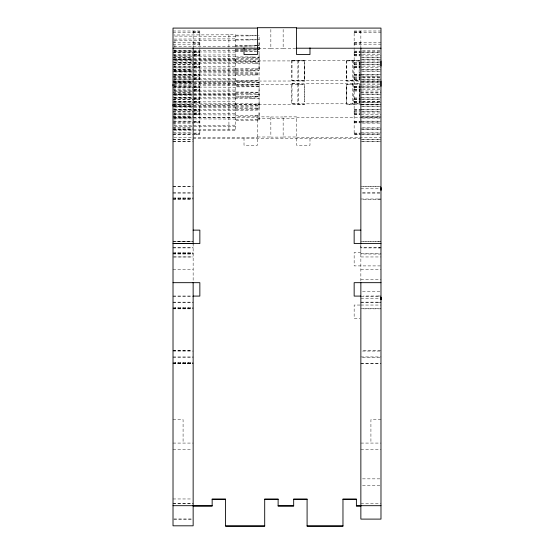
<?xml version="1.0" encoding="UTF-8"?>
<svg xmlns="http://www.w3.org/2000/svg" width="554" height="554" viewBox="0 0 554 554"><rect width="100%" height="100%" fill="white"/><g stroke="black" fill="none" stroke-linecap="round" stroke-linejoin="round"><path stroke-width="0.42" stroke-dasharray="2.77 2.08" d="M304.589 68.426L304.589 65.912M346.534 68.426L346.541 65.912M346.804 94.339L346.811 86.791M359.373 96.244L359.38 93.73M360.862 253.517L360.862 252.749M360.862 248.891L360.862 247.361L380.986 247.361M259.03 84.845L259.113 63.038M259.03 92.483L259.113 82.387A23.51 0.409 0 0 0 235.623 81.978M259.03 45.636L259.106 43.087L259.03 45.566M259.03 57.346L259.106 54.798L259.03 57.284M259.03 61.425L259.106 58.876L259.03 61.355M259.03 69.056L259.106 35.539A23.441 0.409 0 0 0 258.683 35.463M259.037 104.194L259.113 101.645L259.037 104.124M259.037 108.272L259.113 105.724L259.037 108.203M259.037 115.904L259.113 113.355L259.037 115.841M259.037 119.983L259.113 86.466A23.51 0.409 0 0 0 235.63 86.05M259.03 68.994L259.106 66.508M259.037 119.913L259.113 117.434M173.88 84.423L304.589 84.305L304.589 104.422L173.88 104.547M291.75 60.248L304.589 60.878L304.589 81.002L291.75 80.365L291.75 60.248L359.38 60.248L359.38 80.365L346.541 81.002L346.541 60.878L359.38 60.248M291.75 80.365L359.38 80.365M304.506 84.326L291.75 83.668L291.75 103.792L304.506 104.45M304.506 60.905L173.014 61.002M291.84 83.64L359.38 83.668L359.38 103.792L346.534 104.422L346.541 84.305L359.38 83.668M292.02 103.82L359.38 103.792L359.11 83.696M235.63 36.301L173.984 36.086M235.63 40.38L173.984 40.165M235.63 52.09L173.984 51.875M235.63 56.425L173.984 56.21M235.63 59.728L173.984 59.507M235.63 60.504L173.984 60.289M235.63 68.135L173.984 67.92M235.63 72.214L173.984 71.999M235.63 79.845L173.984 79.631M235.63 63.8L173.984 63.585M235.63 83.148L173.984 82.934M235.63 83.924L173.984 83.709M235.63 103.273L173.984 103.058M235.63 71.438L173.984 71.224M235.63 75.517L173.984 75.296M235.63 91.562L173.984 91.341M235.63 95.634L173.984 95.42M235.63 87.227L173.991 87.013M235.63 94.859L173.991 94.644M235.63 98.937L173.991 98.723M235.63 106.569L173.991 106.354M235.63 107.351L173.991 107.13M235.63 110.648L173.991 110.433M235.63 114.983L173.991 114.768M235.63 119.062L173.991 118.847M235.63 126.693L173.991 126.478M361.644 104.547L346.534 104.422L346.534 84.305L361.644 84.423M304.042 81.057L304.589 81.002L173.014 81.126M255.283 96.749L257.139 96.694A23.517 0.409 0 0 0 257.132 96.361M257.139 108.404L250.055 108.563A23.503 0.415 0 0 1 235.63 108.646M255.283 116.098L257.139 116.035M255.152 63.267L252.236 63.329A23.455 0.409 0 0 1 235.63 63.447M255.152 74.984L252.236 75.039A23.476 0.409 0 0 1 235.651 75.164M252.908 61.667L246.807 61.75A23.51 0.409 0 0 1 235.63 61.799M248.677 71.016L235.63 71.085M173.991 130.557L235.63 130.772L235.63 34.777L173.991 34.999M173.991 129.463L235.63 129.248M173.991 39.071L235.63 38.856M173.991 46.709L235.63 46.494M173.991 50.788L235.63 50.566M173.991 55.116L235.63 54.901M173.991 58.419L235.63 58.205M173.991 59.195L235.63 58.98M173.991 62.498L235.63 62.283M173.991 66.833L235.63 66.612M173.991 70.129L235.63 69.915M173.991 70.905L235.63 70.69M173.991 74.208L235.63 73.994M173.991 78.543L235.63 78.329M173.991 81.84L235.63 81.625M173.991 82.622L235.63 82.401M173.991 85.918L235.63 85.704M173.991 90.254L235.63 90.039M173.991 93.557L235.63 93.335M173.991 94.332L235.63 94.118M173.991 97.629L235.63 97.414M173.991 101.964L235.63 101.749M173.991 105.267L235.63 105.052M173.991 106.043L235.63 105.828M173.991 109.346L235.63 109.124M173.991 113.674L235.63 113.459M173.991 117.753L235.63 117.538M173.991 125.391L235.63 125.169M378.472 247.922L380.148 247.915M378.472 302.706L380.148 302.706M173.021 30.996L199.849 30.996L199.856 134.567L192.307 134.567M380.986 30.996L354.144 30.996L354.151 134.567L360.024 134.567M193.138 31.232L199.849 31.232M354.144 31.232L360.855 31.232M193.138 32.229L199.849 32.229M354.144 32.229L360.855 32.229M173.021 32.457L199.849 32.457M354.144 32.457L380.986 32.457M173.021 42.706L199.849 42.706M354.144 42.706L380.986 42.706M193.138 42.942L199.849 42.942M354.144 42.942L360.855 42.942M193.138 43.939L199.849 43.939M354.144 43.939L360.855 43.939M173.021 44.175L199.849 44.175M354.144 44.175L380.986 44.168M270.851 48.62L283.149 48.62M258.268 48.738L270.851 48.738L270.851 28.496M295.725 48.738L283.149 48.738L283.149 28.496M173.021 50.885L191.469 50.885M362.538 50.885L380.148 50.885M173.852 51.12L193.138 51.12M193.976 51.12L199.849 51.12M354.144 51.12L361.693 51.12M362.531 51.12L380.979 51.12M193.138 51.356L199.849 51.356M354.144 51.356L360.017 51.356M193.976 52.346L199.849 52.346M354.144 52.346L360.855 52.346M173.014 52.582L191.462 52.582M192.3 52.582L199.849 52.582M354.144 52.582L360.017 52.582M360.855 52.582L380.141 52.582M173.021 52.817L193.145 52.817M362.538 52.817L380.986 52.817M173.021 54.424L193.138 54.417M193.976 54.417L199.849 54.417M354.144 54.417L361.693 54.417M362.468 54.417L380.986 54.417M193.976 54.652L199.849 54.652M354.144 54.652L360.017 54.652M193.976 55.649L199.849 55.649M354.144 55.649L360.017 55.649M173.021 55.878L191.469 55.878M192.3 55.885L199.849 55.885M354.144 55.885L360.017 55.885M360.855 55.885L380.986 55.885M173.021 57.588L191.469 57.588M362.538 57.595L380.986 57.595M173.021 57.831L193.145 57.831M360.862 57.824L380.986 57.824M173.021 59.285L193.145 59.285M360.862 59.292L380.986 59.292M173.021 59.52L191.469 59.52M362.538 59.52L380.986 59.52M346.541 60.878L361.637 61.002M362.482 61.002L380.979 61.002M173.021 62.595L191.469 62.595M360.862 62.595L380.986 62.595M173.852 62.831L193.138 62.831M193.976 62.831L199.849 62.831M354.144 62.831L361.693 62.831M362.531 62.831L380.979 62.831M193.138 63.066L199.849 63.066M354.144 63.066L360.017 63.066M193.976 64.063L199.849 64.063M354.144 64.063L360.855 64.063M173.014 64.292L191.462 64.292M192.3 64.292L199.849 64.292M354.144 64.292L360.017 64.292M360.855 64.292L380.141 64.292M173.021 64.527L193.145 64.527M362.538 64.527L380.986 64.527M173.021 66.127L193.145 66.134M193.983 66.134L199.849 66.134M354.151 66.134L361.7 66.134M362.468 66.12L380.986 66.12M193.983 66.362L199.849 66.362M354.151 66.362L360.017 66.362M193.983 67.359L199.849 67.359M354.151 67.359L360.017 67.359M173.021 67.588L191.469 67.588M192.3 67.595L199.849 67.595M354.151 67.595L360.017 67.595M360.855 67.595L380.986 67.581M173.021 69.305L191.469 69.305M362.538 69.305L380.986 69.305M173.021 69.541L193.145 69.541M360.862 69.541L380.986 69.541M173.021 71.002L193.145 71.002M360.862 71.002L380.986 71.002M173.021 71.237L191.469 71.237M362.538 71.237L380.986 71.237M173.021 74.312L191.469 74.312M360.862 74.305L380.986 74.305M173.852 74.541L193.138 74.541M193.976 74.541L199.849 74.541M354.144 74.541L361.693 74.541M362.531 74.541L380.979 74.541M193.138 74.776L199.849 74.776M354.144 74.776L360.017 74.776M193.976 75.773L199.849 75.773M354.144 75.773L360.855 75.773M173.014 76.009L191.462 76.009M192.3 76.009L199.849 76.009M354.144 76.009L360.017 76.009M360.855 76.009L380.141 76.009M173.021 76.23L193.145 76.23M362.538 76.237L380.986 76.237M173.021 77.83L191.532 77.83M362.468 77.823L380.986 77.823M173.852 77.844L193.145 77.844M193.983 77.844L199.849 77.844M354.151 77.844L361.7 77.844M362.538 77.844L380.148 77.844M193.983 78.079L199.849 78.079M354.151 78.079L360.017 78.079M193.983 79.07L199.849 79.07M354.151 79.07L360.017 79.07M362.538 79.222L380.148 79.222M173.021 79.291L191.469 79.291M192.3 79.305L199.849 79.305M354.151 79.305L360.017 79.305M360.855 79.305L380.986 79.291M173.021 81.022L191.469 81.022M362.538 81.016L380.986 81.016M346.541 81.002L361.637 81.126M362.482 81.126L380.141 81.126M173.021 81.244L193.145 81.244M360.862 81.251L380.986 81.251M173.021 82.705L193.145 82.705M360.862 82.712L380.986 82.712M173.021 82.941L191.469 82.941M362.538 82.948L380.986 82.948M362.482 84.423L380.986 84.423M173.021 86.015L191.469 86.015M360.862 86.008L380.986 86.008M173.852 86.251L193.145 86.251M193.983 86.251L199.849 86.251M354.151 86.251L361.7 86.251M362.538 86.251L380.986 86.251M193.145 86.486L199.849 86.486M354.151 86.486L360.017 86.486M193.983 87.484L199.849 87.484M354.151 87.484L360.855 87.484M173.014 87.719L191.462 87.719M192.3 87.719L199.849 87.719M354.151 87.719L360.017 87.719M360.855 87.719L380.148 87.719M173.021 87.941L193.145 87.941M362.538 87.941L380.986 87.941M173.021 89.54L193.145 89.554M193.983 89.554L199.856 89.554M354.151 89.554L361.7 89.554M362.468 89.554L380.986 89.554M193.983 89.79L199.856 89.79M354.151 89.79L360.024 89.79M193.983 90.787L199.856 90.787M354.151 90.787L360.024 90.787M173.021 91.008L191.469 91.008M192.307 91.015L199.856 91.015M354.151 91.015L360.024 91.015M360.862 91.015L380.986 91.008M173.021 92.719L191.469 92.719M360.862 92.712L380.986 92.712M360.862 92.947L380.986 92.947M173.021 92.954L193.145 92.954M173.021 94.415L193.145 94.415M360.862 94.415L380.986 94.415M173.021 94.651L191.469 94.651M362.538 94.651L380.986 94.651M173.021 97.726L191.469 97.726M360.862 97.719L380.986 97.719M173.852 97.968L193.145 97.968M193.983 97.968L199.849 97.968M354.151 97.968L361.7 97.968M362.538 97.968L380.986 97.968M193.145 98.197L199.849 98.197M354.151 98.197L360.017 98.197M193.983 99.194L199.849 99.194M354.151 99.194L360.855 99.194M173.014 99.429L191.462 99.429M192.3 99.429L199.849 99.429M354.151 99.429L360.017 99.429M360.855 99.429L380.148 99.429M173.021 99.651L193.145 99.651M362.538 99.644L380.986 99.644M173.021 101.257L191.532 101.257M362.468 101.257L380.986 101.257M173.859 101.264L193.145 101.264M193.983 101.264L199.856 101.264M354.151 101.264L361.7 101.264M362.538 101.264L380.148 101.264M193.983 101.5L199.856 101.5M354.151 101.5L360.024 101.5M193.983 102.497L199.856 102.497M354.151 102.497L360.024 102.497M362.538 102.649L380.148 102.642M173.021 102.719L191.469 102.719M192.307 102.732L199.856 102.732M354.151 102.732L360.024 102.732M360.862 102.732L380.986 102.719M173.021 104.429L191.469 104.429M360.862 104.422L380.986 104.422M362.482 104.547L380.986 104.547M173.021 104.658L193.145 104.658M360.862 104.664L380.986 104.664M173.021 106.126L193.145 106.126M360.862 106.126L380.986 106.126M173.021 106.361L193.145 106.361M362.538 106.354L380.986 106.354M173.021 109.429L191.469 109.429M360.862 109.443L380.986 109.443M173.859 109.678L193.145 109.678M193.983 109.678L199.856 109.678M354.151 109.678L361.7 109.678M362.538 109.678L380.986 109.678M193.145 109.914L199.856 109.914M354.151 109.914L360.024 109.914M193.983 110.904L199.856 110.904M354.151 110.904L360.862 110.904M173.021 111.139L191.469 111.139M192.307 111.139L199.856 111.139M354.151 111.139L360.024 111.139M360.862 111.139L380.148 111.139M173.021 111.361L193.145 111.361M362.538 111.361L380.986 111.361M173.021 112.968L193.145 112.974M193.983 112.974L199.856 112.974M354.151 112.974L361.7 112.974M362.468 112.968L380.986 112.968M193.983 113.21L199.856 113.21M354.151 113.21L360.024 113.21M193.983 114.207L199.856 114.207M354.151 114.207L360.024 114.207M173.021 114.429L191.469 114.429M192.307 114.443L199.856 114.443M354.151 114.443L360.024 114.443M360.862 114.443L380.986 114.429M173.021 116.139L191.469 116.139M362.538 116.153L380.986 116.153M173.021 116.375L193.145 116.375M360.862 116.382L380.986 116.382M270.851 116.991L283.149 116.991M173.88 117.33L257.437 117.33M296.57 117.33L380.127 117.33M173.021 117.836L193.145 117.836M360.862 117.836L380.986 117.836M173.021 118.071L191.469 118.071M362.538 118.071L380.986 118.071M257.437 118.438L296.57 118.438M173.021 121.146L191.469 121.146M360.862 121.146L380.986 121.146M173.859 121.388L193.145 121.388M193.983 121.388L199.856 121.388M354.151 121.388L361.7 121.388M362.538 121.388L380.986 121.388M193.145 121.624L199.856 121.624M354.151 121.624L360.024 121.624M193.983 122.621L199.856 122.621M354.151 122.621L360.862 122.621M173.021 122.85L191.469 122.85M192.307 122.85L199.856 122.85M354.151 122.85L360.024 122.85M360.862 122.85L380.148 122.85M173.021 123.078L193.145 123.078M362.538 123.078L380.986 123.078M173.021 127.849L191.469 127.849M362.538 127.849L380.986 127.849M173.021 128.085L193.145 128.085M360.862 128.085L380.986 128.085M173.021 129.546L193.145 129.546M360.862 129.546L380.986 129.546M173.021 129.781L191.469 129.781M362.538 129.781L380.986 129.781M173.021 132.856L191.469 132.856M360.862 132.856L380.986 132.856M173.859 133.099L193.145 133.099M193.983 133.099L199.856 133.099M354.151 133.099L361.7 133.099M362.538 133.099L380.986 133.099M193.145 133.334L199.856 133.334M354.151 133.334L360.024 133.334M193.983 134.331L199.856 134.331M354.151 134.331L360.862 134.331M173.021 134.567L191.469 134.567M360.862 134.567L380.148 134.567M173.021 134.788L191.469 134.788M362.538 134.788L380.986 134.788M257.437 136.997L270.851 136.997M283.149 136.997L296.57 136.997M173.859 137.454L257.437 137.454M296.57 137.454L380.986 137.454M193.145 138.562L360.862 138.562M173.021 139.56L191.469 139.56M362.538 139.56L380.986 139.56M173.021 139.795L193.145 139.795M360.862 139.795L380.986 139.795M173.021 141.263L193.145 141.263M360.862 141.263L380.986 141.263M173.021 141.492L191.469 141.492M362.538 141.492L380.986 141.492M173.021 186.435L190.631 186.428M363.376 186.435L380.986 186.435M173.021 186.705L193.145 186.698M360.862 186.705L380.986 186.705M360.862 188.796L380.986 188.796M173.021 192.577L193.145 192.577M362.538 192.577L380.986 192.57M173.021 193.124L193.145 193.131M362.538 193.131L380.986 193.131M173.021 197.958L193.145 197.958M173.021 198.727L193.145 198.727M173.021 199.004L193.145 199.004M360.862 199.004L380.986 199.004M378.472 199.004L380.148 199.004M173.021 199.267L190.631 199.274M363.376 199.274L380.986 199.274M173.021 241.219L190.631 241.219M363.376 241.219L380.986 241.219L378.472 241.219M173.021 241.489L193.145 241.489L175.535 241.496M360.862 241.489L380.986 241.489M173.021 247.368L193.145 247.368M173.021 247.915L193.145 247.915M380.986 247.922L360.862 247.915L360.862 244.903M360.862 252.486L354.151 252.486L354.151 265.906L380.986 265.906M173.021 252.749L193.145 252.749M173.021 253.517L193.145 253.517M173.021 253.787L193.145 253.787M360.862 253.787L380.986 253.787M173.021 253.967L193.145 254.057M380.986 254.057L360.862 253.967M173.859 256.959L193.145 256.959M173.021 256.966L193.145 256.966M360.862 256.959L380.986 256.959M173.021 269.265L193.145 269.258M360.862 269.258L380.986 269.258M360.862 279.32L380.986 279.32M362.538 291.619L380.986 291.619M378.472 296.009L380.986 296.009L363.376 296.009M173.021 296.009L190.631 296.002M173.021 296.279L193.145 296.272M360.862 296.279L380.986 296.279M360.862 298.371L380.986 298.371M173.021 302.152L193.145 302.152M360.862 302.145L380.986 302.145M173.021 302.706L193.145 302.706M360.862 302.706L380.986 302.706M360.024 305.039L354.151 305.039L354.151 318.453L360.024 318.453M360.862 305.039L380.986 305.039M173.021 307.532L193.145 307.532M173.021 308.301L193.145 308.301M173.021 308.571L193.145 308.571M360.862 308.578L380.986 308.578M173.021 308.841L190.631 308.848M363.376 308.848L380.986 308.848M173.021 350.793L190.631 350.793M173.021 350.793L190.631 350.8M363.376 350.793L380.986 350.793M173.021 351.063L193.145 351.063M362.538 351.063L380.986 351.063M173.021 356.935L193.145 356.942M360.862 356.935L380.986 356.935M173.021 357.489L193.145 357.489M362.538 357.489L380.986 357.496M173.021 362.323L193.145 362.323M173.021 363.092L193.145 363.092M173.021 363.362L193.145 363.362M360.862 363.362L380.986 363.362M173.021 363.549L193.145 363.549M173.021 363.632L190.631 363.632M360.862 363.632L380.986 363.632M173.021 419.6L183.083 419.6L183.083 443.075M380.986 419.593L370.924 419.6L370.924 443.075M173.021 443.075L193.145 443.075M360.862 443.075L380.986 443.075M173.021 449.786L191.469 449.786M360.862 449.779L380.986 449.779M362.538 478.857L380.986 478.857M362.538 485.567L380.986 485.567M173.021 498.967L191.469 498.967M173.021 503.718L193.145 503.718M173.021 503.773L193.145 503.773M360.862 503.773L380.986 503.773M173.859 519.056L191.469 519.056M173.859 519.098L191.469 519.112M235.63 68.613L246.807 68.668M235.63 84.402L246.807 84.457A23.469 0.409 0 0 1 257.167 84.977L246.807 85.177A23.58 0.409 0 0 1 235.63 85.226M235.63 97.767L248.677 97.836M252.908 57.034L246.807 56.951A23.51 0.415 0 0 0 235.63 56.903M250.055 103.84L257.139 103.993M252.236 70.386L255.152 70.448A23.455 0.409 0 0 1 248.642 71.016M255.283 96.299L257.139 96.361M255.283 115.647L257.139 115.71A23.517 0.409 0 0 1 257.125 116.035M255.283 119.726L257.139 119.782A23.517 0.409 0 0 1 257.132 120.114L255.283 120.176A23.476 0.409 0 0 1 235.63 120.363M257.132 45.435L246.807 45.241A23.303 0.402 0 0 0 235.63 45.193M255.29 68.8L257.132 68.862M347.081 84.353L346.541 84.305M346.804 96.853L346.811 99.367M346.534 70.94L346.541 78.488M304.589 70.94L304.589 78.488M360.862 30.996L360.855 47.319M360.862 244.383L360.862 281.841M359.11 60.268L359.11 80.392M353.23 61.002L353.23 81.126M353.23 84.423L353.23 104.547M352.676 60.123L352.676 80.24M352.683 83.543L352.683 103.667M346.811 60.85L346.811 68.398M346.811 70.912L346.811 78.46M309.984 138.562L309.984 145.273L296.57 145.273L296.57 116.873L283.149 116.873L283.149 137.115L270.851 137.115L270.851 116.873L257.437 116.873L257.437 145.273L244.016 145.273L244.016 138.562M304.319 60.85L304.319 68.398M304.319 70.912L304.319 80.974M304.319 86.791L304.319 101.881M298.44 60.123L298.44 80.24M298.447 83.543L298.447 103.667M297.893 61.002L297.893 81.126M297.893 84.423L297.893 104.547M292.02 60.268L292.02 80.392M292.02 83.696L292.02 103.82M228.92 34.66L228.927 130.889M193.145 30.996L193.138 47.319M193.145 243.538L193.145 282.672M190.631 197.958L190.631 198.727M190.631 252.749L190.631 253.967M190.631 307.532L190.631 308.301M190.631 362.323L190.631 363.549M188.111 197.958L188.111 198.727M188.111 252.749L188.111 253.967M188.111 307.532L188.111 308.301M188.111 362.323L188.111 363.549M185.597 197.958L185.597 198.727M185.597 252.749L185.597 253.967M185.597 307.532L185.597 308.301M185.597 362.323L185.597 363.549M183.083 197.958L183.083 198.727M183.083 252.749L183.083 253.967M183.083 307.532L183.083 308.301M183.083 362.323L183.083 363.549M180.562 197.958L180.562 198.727M180.562 252.749L180.562 253.967M180.562 307.532L180.562 308.301M180.562 362.323L180.562 363.549M178.049 197.958L178.049 198.727M178.049 252.749L178.049 253.967M178.049 307.532L178.049 308.301M178.049 362.323L178.049 363.549M175.535 197.958L175.535 198.727M175.535 252.749L175.535 253.967M175.535 307.532L175.535 308.301M175.535 362.323L175.535 363.549M174.932 40.026L174.939 129.463M248.691 35.885A23.566 0.415 0 0 1 235.63 35.955M246.8 45.961A23.607 0.415 0 0 1 235.63 46.01M235.63 35.131A23.441 0.409 0 0 1 255.235 35.311M248.649 39.957A23.566 0.409 0 0 1 235.63 40.026M246.8 50.04A23.607 0.415 0 0 1 243.975 50.061M243.248 50.068A23.607 0.415 0 0 1 235.63 50.089M235.63 49.264A23.607 0.415 0 0 1 243.261 49.285M243.989 49.292A23.607 0.415 0 0 1 246.814 49.313A23.642 0.409 0 0 1 255.256 49.451A23.441 0.409 0 0 1 257.132 49.514M235.63 39.209A23.469 0.409 0 0 1 255.179 39.389M258.676 39.535A23.469 0.409 0 0 1 259.113 39.618A23.33 0.402 0 0 1 258.6 39.701M250.006 57.637A23.358 0.402 0 0 1 235.63 57.72M252.825 57.041A23.51 0.415 0 0 1 255.449 57.54M235.63 46.841A23.566 0.415 0 0 1 244.633 46.875M258.628 51.411A23.441 0.409 0 0 0 259.092 51.328A23.427 0.409 0 0 0 258.683 51.252M257.271 51.487A23.441 0.409 0 0 1 245.38 51.702M243.123 51.716A23.441 0.409 0 0 1 235.63 51.737M252.894 61.667A23.51 0.409 0 0 0 255.297 61.169A23.282 0.402 0 0 0 250.062 61.065L246.807 61.03A23.51 0.409 0 0 0 235.63 60.982M235.63 50.92A23.566 0.415 0 0 1 243.178 50.94M244.612 50.954A23.566 0.415 0 0 1 248.677 50.989A23.427 0.409 0 0 1 255.207 51.1M235.63 59.375A23.566 0.415 0 0 0 248.711 59.306A23.351 0.409 0 0 0 255.2 59.195A23.31 0.409 0 0 0 259.106 58.966A23.441 0.409 0 0 0 235.63 58.551M235.63 69.437A23.607 0.415 0 0 0 246.8 69.389A23.642 0.415 0 0 0 255.256 69.25A23.448 0.409 0 0 0 257.118 68.862M255.242 35.768A23.351 0.409 0 0 1 248.774 35.885M257.333 35.698A23.31 0.409 0 0 1 255.165 35.768M259.106 35.539A23.31 0.409 0 0 1 258.67 35.622M255.207 45.823A23.642 0.409 0 0 1 246.731 45.961M258.406 45.504A23.448 0.409 0 0 1 258.358 45.705M257.084 45.767A23.448 0.409 0 0 1 255.235 45.823M255.159 39.846A23.351 0.409 0 0 1 248.684 39.957M257.215 39.777A23.33 0.402 0 0 1 255.013 39.846M255.207 49.902A23.642 0.409 0 0 1 246.731 50.04M258.386 49.576A23.441 0.409 0 0 1 258.379 49.777M257.118 49.846A23.441 0.409 0 0 1 255.269 49.902M258.635 47.332A23.441 0.409 0 0 0 259.092 47.249A23.31 0.409 0 0 0 258.67 47.173M255.276 57.54A23.282 0.402 0 0 1 250.034 57.637M244.584 46.875A23.351 0.402 0 0 1 255.103 47.028M246.717 68.661A23.642 0.415 0 0 1 255.193 68.793M235.63 73.509A23.282 0.402 0 0 0 246.8 73.46A23.455 0.409 0 0 0 257.146 73.266M235.63 72.692A23.58 0.409 0 0 1 255.249 72.879A23.448 0.409 0 0 1 257.098 73.266M235.644 62.637A23.483 0.409 0 0 1 256.363 62.851A23.483 0.409 0 0 1 255.103 63.267M235.63 81.147A23.58 0.409 0 0 0 246.8 81.099L257.139 80.905A23.469 0.409 0 0 0 250.055 80.413A23.58 0.409 0 0 0 235.63 80.323M235.63 70.268A23.531 0.409 0 0 1 252.181 70.386M235.63 74.347A23.476 0.409 0 0 1 256.357 74.561A23.476 0.409 0 0 1 255.138 74.977M259.113 82.387A23.51 0.409 0 0 1 235.609 82.795M235.602 92.857A23.552 0.409 0 0 0 257.104 92.615A23.483 0.409 0 0 0 235.658 92.04M252.181 98.467A23.58 0.409 0 0 1 235.561 98.584M235.63 107.829A23.226 0.402 0 0 1 255.283 108.016A23.476 0.409 0 0 1 257.111 108.404M255.186 105.585A23.51 0.409 0 0 1 256.336 106.001A23.51 0.409 0 0 1 235.63 106.223M255.318 116.098A23.476 0.409 0 0 1 235.63 116.285M235.63 115.461A23.476 0.409 0 0 1 255.339 115.647M235.63 105.398A23.434 0.415 0 0 1 255.29 105.579M235.63 110.294A23.51 0.409 0 0 0 259.12 109.886A23.51 0.409 0 0 0 235.63 109.477M235.63 119.539A23.476 0.409 0 0 1 255.339 119.726M259.12 86.466A23.51 0.409 0 0 1 235.63 86.874M255.339 96.749A23.476 0.415 0 0 1 235.63 96.936M235.63 96.112A23.476 0.415 0 0 1 255.339 96.299M248.677 94.443A23.316 0.402 0 0 1 235.63 94.505M257.125 103.993A23.503 0.409 0 0 1 257.153 104.325L250.055 104.484A23.503 0.409 0 0 1 235.616 104.567M235.616 103.75A23.503 0.409 0 0 1 250.02 103.833M257.312 94.256A23.58 0.415 0 0 0 255.221 93.868A23.351 0.409 0 0 0 248.663 93.764M235.561 93.681A23.58 0.415 0 0 1 248.628 93.758M252.215 98.467A23.351 0.409 0 0 0 257.305 98.335A23.58 0.409 0 0 0 255.2 97.947A23.351 0.409 0 0 0 248.746 97.843M257.271 94.256A23.351 0.409 0 0 1 248.614 94.436M259.106 47.166L259.03 49.715L259.106 47.166M259.113 94.014L259.037 96.562L259.113 94.014"/><path stroke-width="0.83" d="M257.43 28.088L173.014 28.088L173.021 525.815L193.145 525.815L193.145 282.353M296.563 28.088L380.979 28.088L380.986 519.105L360.862 519.105L360.862 282.602M173.014 48.205L257.43 48.205M296.563 48.205L380.986 48.212M193.145 230.125L199.856 230.125L199.856 243.545L173.021 243.538L193.145 243.545M360.862 230.125L354.151 230.125L354.151 243.538L380.986 243.538M173.021 282.678L199.856 282.678L199.856 296.092L193.145 296.092M380.986 282.672L354.151 282.672L354.151 296.092L360.862 296.092M212.154 499.466L225.568 499.466M264.701 499.466L278.122 499.466M293.675 499.466L307.089 499.466M342.968 499.466L356.388 499.466M173.021 505.691L212.154 505.691M278.122 505.691L293.675 505.691M356.388 505.691L380.986 505.691M193.145 506.176L212.154 506.176L212.154 498.981L225.568 498.981L225.568 526.3L264.701 526.3L264.701 498.981L278.122 498.981L278.122 506.176L293.675 506.176L293.675 498.981L307.089 498.981L307.089 526.3L342.968 526.3L342.968 498.981L356.388 498.981L356.388 506.176L360.862 506.176M225.568 525.815L264.701 525.815M307.089 525.815L342.968 525.815M380.979 61.002L380.986 66.134M380.979 81.126L380.986 86.251M173.014 84.423L173.021 85.918M173.014 104.547L173.021 106.043M360.862 47.824L360.862 243.857M309.984 47.824L309.984 54.534L296.57 54.534L296.57 27.7L257.437 27.7L257.437 54.534L244.016 54.534L244.016 47.824M193.145 47.824L193.145 243.954M380.986 297.318L380.986 299.693L380.986 297.318M380.986 187.744L380.986 190.119L380.986 187.744"/></g></svg>
